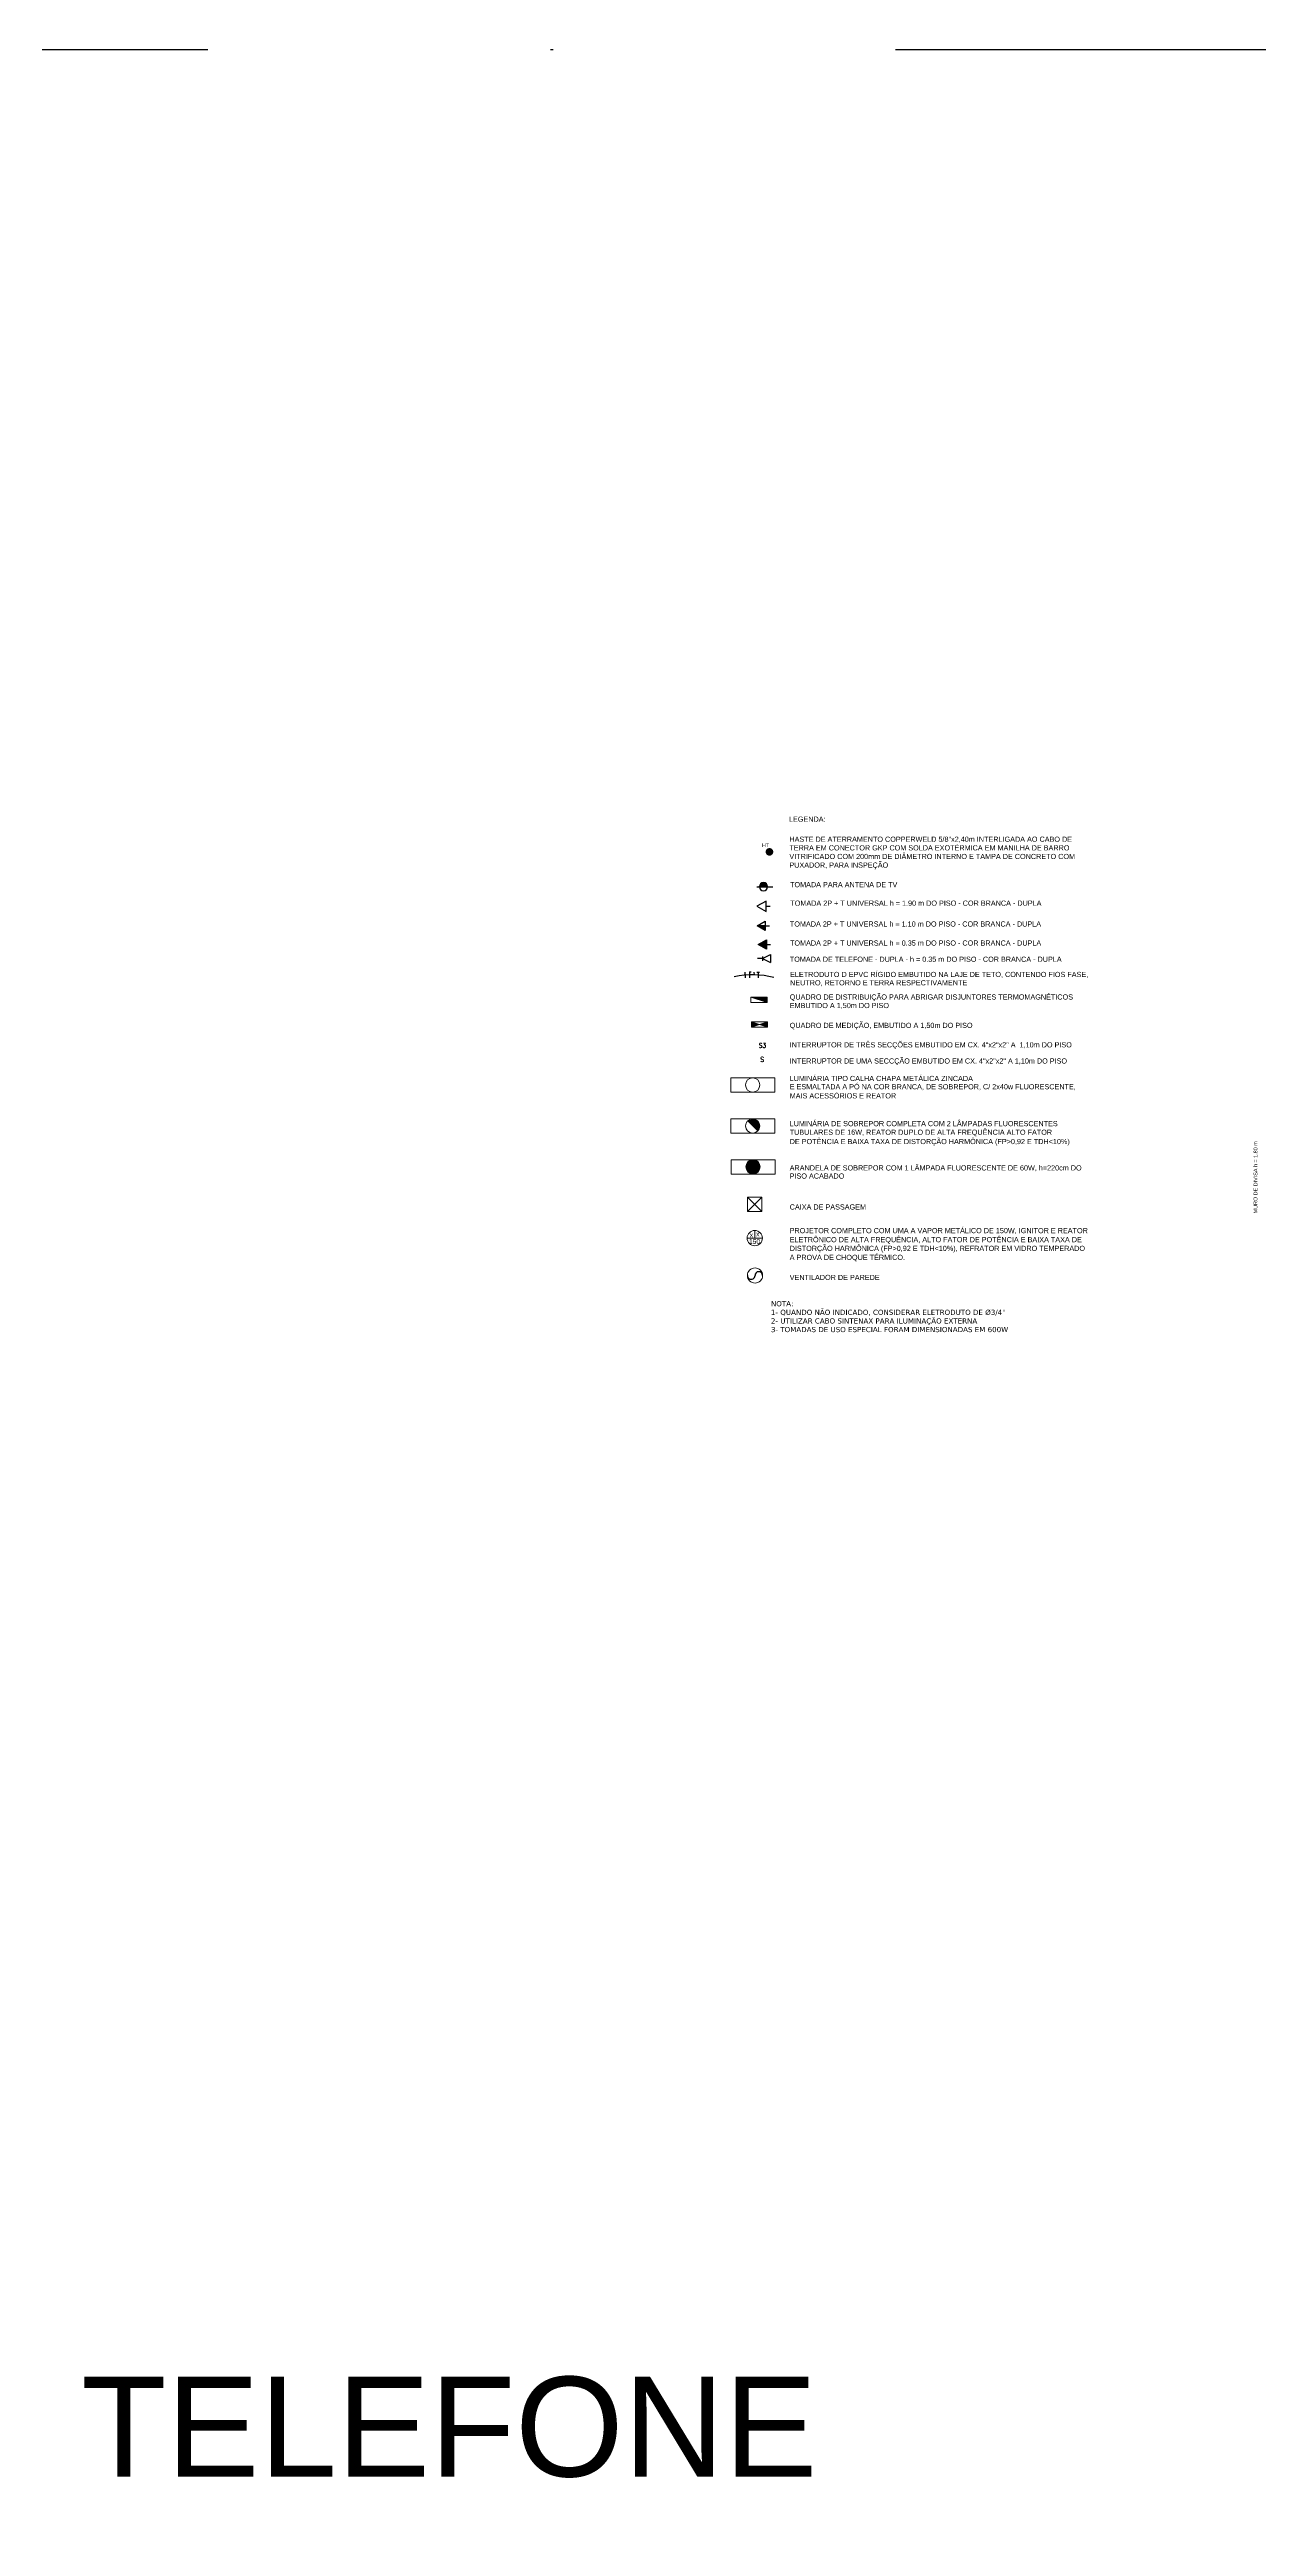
# Model space of a CAD drawing. Extents: x 210 to 779, y 61 to 241.
# Drawn here: x 280.3 to 325.1, y 149.1 to 241 of the extents above; entities that cross this region are included whole.
import ezdxf
from ezdxf.enums import TextEntityAlignment as Align

# ---------------------------------------------------------------- set-up
doc = ezdxf.new("R2010")
doc.units = 0
doc.header["$LTSCALE"] = 2
doc.linetypes.add('DASHDOT', pattern=[25.4, 12.7, -6.35, 0, -6.35])
doc.linetypes.add('TRACEJADO_P', pattern=[0.1875, 0.125, -0.0625])
doc.layers.get('0').update_dxf_attribs({"linetype": 'CONTINUOUS'})
for name, color, linetype in [('ARQ-TXT-1_050', 2, 'CONTINUOUS'), ('ARQ-TXT-1_075', 2, 'CONTINUOUS'), ('ARQ-TXT-1_100', 2, 'CONTINUOUS'), ('CIRC', 2, 'CONTINUOUS'), ('ELETRICA', 3, 'CONTINUOUS'), ('ESP', 1, 'CONTINUOUS'), ('TV', 2, 'CONTINUOUS'), ('TXT', 3, 'CONTINUOUS')]:
    doc.layers.add(name, color=color, linetype=linetype)
doc.layers.add('EL-Textos pontos', color=5, linetype='CONTINUOUS', lineweight=20)
doc.layers.add('P-SIMBOL', color=5, linetype='CONTINUOUS', lineweight=20)
doc.styles.add('Arial', font='arial.ttf')
doc.styles.add('ESC-50-A20', font='arial.ttf', dxfattribs={"height": 0.1})
doc.styles.add('simplex', font='simplex_.ttf')

# ---------------------------------------------------------------- blocks, each defined once
blk = doc.blocks.new('FASE')
blk.add_line((0, 0.075), (0, -0.075))
blk = doc.blocks.new('RETORNO')
blk.add_line((-0.03, 0.075), (0.03, -0.075))
blk = doc.blocks.new('NEUTRO')
blk.add_line((0, 0.075), (0, 0))
blk = doc.blocks.new('*X6')
at = {"color": 0}
for p, q in [((19.2, 48.503), (19.347, 48.65)), ((19.204, 48.535), (19.315, 48.646)), ((19.226, 48.5), (19.374, 48.648)), ((19.228, 48.587), (19.263, 48.622)), ((19.254, 48.5), (19.397, 48.643)), ((19.282, 48.5), (19.417, 48.634)), ((19.311, 48.5), (19.435, 48.624)), ((19.339, 48.5), (19.45, 48.611)), ((19.367, 48.5), (19.464, 48.597)), ((19.395, 48.5), (19.476, 48.581)), ((19.424, 48.5), (19.486, 48.563)), ((19.452, 48.5), (19.494, 48.542)), ((19.48, 48.5), (19.499, 48.519))]:
    blk.add_line(p, q, dxfattribs=at)
blk = doc.blocks.new('TVCOL')
blk.add_line((0.58, 0), (0, 0))
blk.add_circle((0.34, 0), 0.15)
blk.add_blockref('*X6', (-19.01, -48.5))
blk = doc.blocks.new('A$C354573FD')
at = {"layer": 'TV', "xscale": -0.72, "yscale": 0.72, "zscale": 0.72, "rotation": 180}
blk.add_blockref('TVCOL', (0, 0.108), dxfattribs=at)

msp = doc.modelspace()

# ---------------------------------------------------------------- hatches: boundary and pattern name
at = {"layer": 'P-SIMBOL', "linetype": 'Continuous'}
for points in [[(306.894, 205.684), (306.894, 205.884), (306.292, 205.884)], [(306.311, 204.768), (306.612, 204.868), (306.311, 204.968)], [(306.913, 204.768), (306.913, 204.968), (306.612, 204.868)], [(306.172, 201.294), (306.546, 200.919), (306.359, 201.372)], [(306.546, 200.919), (306.566, 200.943), (306.574, 200.951), (306.581, 200.962), (306.593, 200.986), (306.599, 200.995), (306.602, 201.001), (306.604, 201.009), (306.607, 201.017), (306.612, 201.032), (306.614, 201.039), (306.617, 201.05), (306.62, 201.064), (306.621, 201.078), (306.622, 201.088), (306.624, 201.098), (306.623, 201.11), (306.622, 201.126), (306.621, 201.133), (306.62, 201.145), (306.619, 201.152), (306.618, 201.157), (306.616, 201.165), (306.615, 201.17), (306.612, 201.177), (306.61, 201.183), (306.608, 201.189), (306.606, 201.194), (306.607, 201.196), (306.605, 201.203), (306.602, 201.211), (306.601, 201.214), (306.6, 201.219), (306.596, 201.223), (306.595, 201.226), (306.592, 201.232), (306.588, 201.237), (306.583, 201.246), (306.58, 201.25), (306.578, 201.255), (306.574, 201.26), (306.572, 201.264), (306.567, 201.268), (306.564, 201.273), (306.559, 201.278), (306.553, 201.285), (306.547, 201.291), (306.543, 201.295), (306.539, 201.3), (306.531, 201.307), (306.525, 201.31), (306.52, 201.315), (306.514, 201.318), (306.511, 201.32), (306.504, 201.325), (306.5, 201.33), (306.49, 201.334), (306.486, 201.338), (306.48, 201.34), (306.475, 201.343), (306.472, 201.344), (306.468, 201.346), (306.466, 201.348), (306.453, 201.352), (306.447, 201.355), (306.443, 201.357), (306.439, 201.358), (306.437, 201.36), (306.432, 201.36), (306.43, 201.361), (306.426, 201.361), (306.421, 201.362), (306.414, 201.364), (306.407, 201.365), (306.402, 201.366), (306.396, 201.368), (306.359, 201.372)]]:
    msp.add_hatch(color=256, dxfattribs=at).paths.add_polyline_path(points)
at = {"layer": 'P-SIMBOL'}
msp.add_hatch(color=256, dxfattribs=at).paths.add_polyline_path([(306.106, 199.587, 1), (306.636, 199.587, 1)])
at = {"layer": 'TXT'}
msp.add_hatch(color=256, dxfattribs=at).paths.add_polyline_path([(306.825, 208.528), (306.521, 208.528), (306.825, 208.353)])
at = {"layer": 'TXT', "linetype": 'TRACEJADO_P'}
msp.add_hatch(color=256, dxfattribs=at).paths.add_polyline_path([(306.866, 208.016), (306.562, 207.84), (306.866, 207.665)])

# ---------------------------------------------------------------- linework, layer by layer
at = {"linetype": 'DASHDOT'}
msp.add_lwpolyline([(209.856, 241.05), (778.543, 241.05), (778.543, 61.137), (209.856, 61.137)], close=True, dxfattribs=at)
for centre, start, end in [((306.303, 195.557), 179.981, 0.00003), ((306.585, 195.557), 0.01902, 180)]:
    msp.add_arc(centre, 0.141, start, end)
at = {"layer": 'CIRC', "const_width": 0.141}
msp.add_lwpolyline([(306.909, 211.277, 1), (307.05, 211.277, 1)], format="xyb", close=True, dxfattribs=at)
at = {"layer": 'ELETRICA'}
for p, q in [((306.235, 206.825), (306.299, 206.824)), ((306.511, 206.808), (306.605, 206.807)), ((306.72, 207.315), (306.532, 207.315)), ((306.558, 206.808), (306.556, 206.597)), ((306.72, 207.392), (306.72, 207.231))]:
    msp.add_line(p, q, dxfattribs=at)
at = {"layer": 'ELETRICA', "color": 3}
for p, q in [((306.72, 207.315), (307.015, 207.463)), ((306.72, 207.315), (307.015, 207.168)), ((307.015, 207.463), (307.015, 207.168))]:
    msp.add_line(p, q, dxfattribs=at)
at = {"layer": 'ELETRICA'}
msp.add_arc((306.347, 203.513), 3.201, 75.62323, 102.08712, dxfattribs=at)
at = {"layer": 'P-SIMBOL'}
for p, q in [((306.894, 205.884), (306.292, 205.884)), ((306.292, 205.684), (306.292, 205.884)), ((306.894, 205.684), (306.292, 205.884)), ((306.894, 205.684), (306.292, 205.684)), ((306.894, 205.684), (306.894, 205.884)), ((306.311, 204.768), (306.311, 204.968)), ((306.913, 204.968), (306.311, 204.968)), ((306.612, 204.868), (306.311, 204.968)), ((306.612, 204.868), (306.311, 204.768)), ((306.913, 204.768), (306.311, 204.768)), ((306.913, 204.968), (306.612, 204.868)), ((306.913, 204.768), (306.612, 204.868)), ((306.913, 204.768), (306.913, 204.968)), ((305.542, 202.892), (307.174, 202.892)), ((305.542, 202.892), (305.542, 202.362)), ((305.542, 202.362), (307.174, 202.362)), ((307.174, 202.892), (307.174, 202.362)), ((305.543, 201.372), (307.175, 201.372)), ((305.543, 201.372), (305.543, 200.842)), ((306.172, 201.294), (306.546, 200.919)), ((307.175, 201.372), (307.175, 200.842)), ((305.543, 200.842), (307.175, 200.842)), ((305.555, 199.322), (305.555, 199.852)), ((307.187, 199.852), (305.555, 199.852)), ((307.187, 199.322), (307.187, 199.852)), ((307.187, 199.322), (305.555, 199.322)), ((306.166, 198.461), (306.696, 198.461)), ((306.166, 198.461), (306.166, 197.931)), ((306.166, 198.461), (306.696, 197.931)), ((306.696, 198.461), (306.166, 197.931)), ((306.166, 197.931), (306.696, 197.931)), ((306.696, 198.461), (306.696, 197.931)), ((306.152, 196.944), (306.717, 196.944)), ((306.434, 196.944), (306.434, 197.226))]:
    msp.add_line(p, q, dxfattribs=at)
for centre, radius in [((306.358, 202.627), 0.265), ((306.359, 201.107), 0.265), ((306.371, 199.587), 0.265), ((306.434, 196.944), 0.282), ((306.444, 195.557), 0.282)]:
    msp.add_circle(centre, radius, dxfattribs=at)
at = {"layer": 'TXT', "color": 3}
for p, q in [((306.859, 209.256), (307.001, 209.256)), ((306.825, 208.528), (306.521, 208.528)), ((306.825, 208.528), (306.983, 208.528)), ((306.866, 207.84), (307.024, 207.84))]:
    msp.add_line(p, q, dxfattribs=at)
for points in [[(306.517, 209.256), (306.859, 209.058), (306.859, 209.453)], [(306.521, 208.528), (306.825, 208.704), (306.825, 208.353)], [(306.562, 207.84), (306.866, 208.016), (306.866, 207.665)]]:
    msp.add_lwpolyline(points, close=True, dxfattribs=at)

# ---------------------------------------------------------------- block references
at = {"layer": 'ELETRICA', "xscale": 1.40625, "yscale": 1.40625, "zscale": 1.40625}
for name, p, rotation in [('FASE', (306.074, 206.702), 4.838544375921265), ('RETORNO', (306.236, 206.712), 338.8290268524651), ('NEUTRO', (306.411, 206.713), 3.630963955681286)]:
    msp.add_blockref(name, p, dxfattribs=dict(at, rotation=rotation))
at = {"layer": 'ESP', "xscale": 1.40625, "yscale": 1.40625, "zscale": 1.40625, "rotation": 180}
msp.add_blockref('A$C354573FD', (307.104, 210.134), dxfattribs=at)

# ---------------------------------------------------------------- texts
at = {"layer": 'ARQ-TXT-1_050', "style": 'ESC-50-A20'}
msp.add_text('HT', height=0.144, dxfattribs=at).set_placement((306.7, 211.453))
at = {"layer": 'ARQ-TXT-1_050', "insert": (281.461, 154.689), "char_height": 3.7013, "attachment_point": 1, "style": 'ESC-50-A20'}
msp.add_mtext_dynamic_manual_height_columns('TELEFONE', width=84.18279, gutter_width=1, heights=[0], dxfattribs=at)
at = {"layer": 'ARQ-TXT-1_075', "color": 251, "style": 'ESC-50-A20'}
msp.add_text('MURO DE DIVISA h = 1.80 m', height=0.144, rotation=90, dxfattribs=at).set_placement((325.076, 197.861))
at = {"layer": 'ARQ-TXT-1_100', "style": 'ESC-50-A20'}
for s, p in [('LEGENDA:', (307.704, 212.337)), ('TOMADA PARA ANTENA DE TV', (307.743, 209.908)), ('TOMADA 2P + T UNIVERSAL h = 1.10 m DO PISO - COR BRANCA - DUPLA', (307.738, 208.447)), ('TOMADA 2P + T UNIVERSAL h = 1.90 m DO PISO - COR BRANCA - DUPLA', (307.753, 209.22)), ('TOMADA 2P + T UNIVERSAL h = 0.35 m DO PISO - COR BRANCA - DUPLA', (307.742, 207.74)), ('TOMADA DE TELEFONE - DUPLA - h = 0.35 m DO PISO - COR BRANCA - DUPLA', (307.735, 207.139))]:
    msp.add_text(s, height=0.192, dxfattribs=at).set_placement(p, align=Align.BOTTOM_LEFT)
for s, p in [('ELETRODUTO D EPVC RÍGIDO EMBUTIDO NA LAJE DE TETO, CONTENDO FIOS FASE, ', (307.744, 206.632)), ('QUADRO DE DISTRIBUIÇÃO PARA ABRIGAR DISJUNTORES TERMOMAGNÉTICOS ', (307.732, 205.796)), ('NEUTRO, RETORNO E TERRA RESPECTIVAMENTE', (307.744, 206.323)), ('QUADRO DE MEDIÇÃO, EMBUTIDO A 1,50m DO PISO', (307.732, 204.742)), ('EMBUTIDO A 1,50m DO PISO', (307.732, 205.479)), ('INTERRUPTOR DE TRÊS SECÇÕES EMBUTIDO EM CX. 4"x2"x2" A  1,10m DO PISO', (307.73, 204.021)), ('INTERRUPTOR DE UMA SECCÇÃO EMBUTIDO EM CX. 4"x2"x2" A 1,10m DO PISO', (307.731, 203.421)), ('LUMINÁRIA TIPO CALHA CHAPA METÁLICA ZINCADA', (307.73, 202.772)), ('E ESMALTADA A PÓ NA COR BRANCA, DE SOBREPOR, C/ 2x40w FLUORESCENTE,', (307.73, 202.465)), ('MAIS ACESSÓRIOS E REATOR ', (307.73, 202.128)), ('LUMINÁRIA DE SOBREPOR COMPLETA COM 2 LÂMPADAS FLUORESCENTES', (307.73, 201.097)), ('TUBULARES DE 16W, REATOR DUPLO DE ALTA FREQUÊNCIA ALTO FATOR', (307.73, 200.777)), ('DE POTÊNCIA E BAIXA TAXA DE DISTORÇÃO HARMÔNICA (FP>0,92 E TDH<10%%%)', (307.73, 200.432)), ('ARANDELA DE SOBREPOR COM 1 LÂMPADA FLUORESCENTE DE 60W, h=220cm DO', (307.73, 199.454)), ('PISO ACABADO', (307.73, 199.151)), ('CAIXA DE PASSAGEM', (307.73, 198.004)), ('PROJETOR COMPLETO COM UMA A VAPOR METÁLICO DE 150W, IGNITOR E REATOR', (307.73, 197.127)), ('ELETRÔNICO DE ALTA FREQUÊNCIA, ALTO FATOR DE POTÊNCIA E BAIXA TAXA DE ', (307.73, 196.791)), ('DISTORÇÃO HARMÔNICA (FP>0,92 E TDH<10%%%), REFRATOR EM VIDRO TEMPERADO', (307.73, 196.467)), ('A PROVA DE CHOQUE TÉRMICO.', (307.73, 196.134)), ('VENTILADOR DE PAREDE ', (307.73, 195.389))]:
    msp.add_text(s, height=0.192, dxfattribs=at).set_placement(p)
at = {"layer": 'ARQ-TXT-1_100', "insert": (307.719, 211.842), "char_height": 0.192, "width": 10.70343, "attachment_point": 1, "style": 'ESC-50-A20'}
msp.add_mtext('HASTE DE ATERRAMENTO COPPERWELD 5/8"x2,40m INTERLIGADA AO CABO DE TERRA EM CONECTOR GKP COM SOLDA EXOTÉRMICA EM MANILHA DE BARRO VITRIFICADO COM 200mm DE DIÂMETRO INTERNO E TAMPA DE CONCRETO COM PUXADOR, PARA INSPEÇÃO', dxfattribs=at)
at = {"layer": 'ARQ-TXT-1_100', "insert": (307.035, 194.607), "char_height": 0.192, "attachment_point": 1, "style": 'ESC-50-A20'}
msp.add_mtext_dynamic_manual_height_columns('{\\fVerdana|b0|i0|c0|p34;NOTA: \\P1- QUANDO NÃO INDICADO, CONSIDERAR ELETRODUTO DE %%C3/4"\\P2- UTILIZAR CABO SINTENAX PARA ILUMINAÇÃO EXTERNA\\P3- TOMADAS DE USO ESPECIAL FORAM DIMENSIONADAS EM 600W}', width=11.37642, gutter_width=0.5, heights=[0], dxfattribs=at)
at = {"layer": 'EL-Textos pontos', "attachment_point": 8, "rotation": 0.00492, "line_spacing_factor": 0.798, "style": 'Arial'}
for s, insert, char_height, width in [('150', (306.427, 196.727), 0.1765, 0.6354), ('x', (306.311, 196.975), 0.176, 0.2118), ('x', (306.547, 197.009), 0.176, 0.4236)]:
    msp.add_mtext(s, dxfattribs=dict(at, insert=insert, char_height=char_height, width=width))
at = {"layer": 'P-SIMBOL', "style": 'simplex', "width": 0.8}
for s, height, p in [('S3', 0.1772, (306.585, 204.004)), ('S', 0.177, (306.643, 203.488))]:
    msp.add_text(s, height=height, dxfattribs=at).set_placement(p)

doc.saveas('drawing.dxf')
